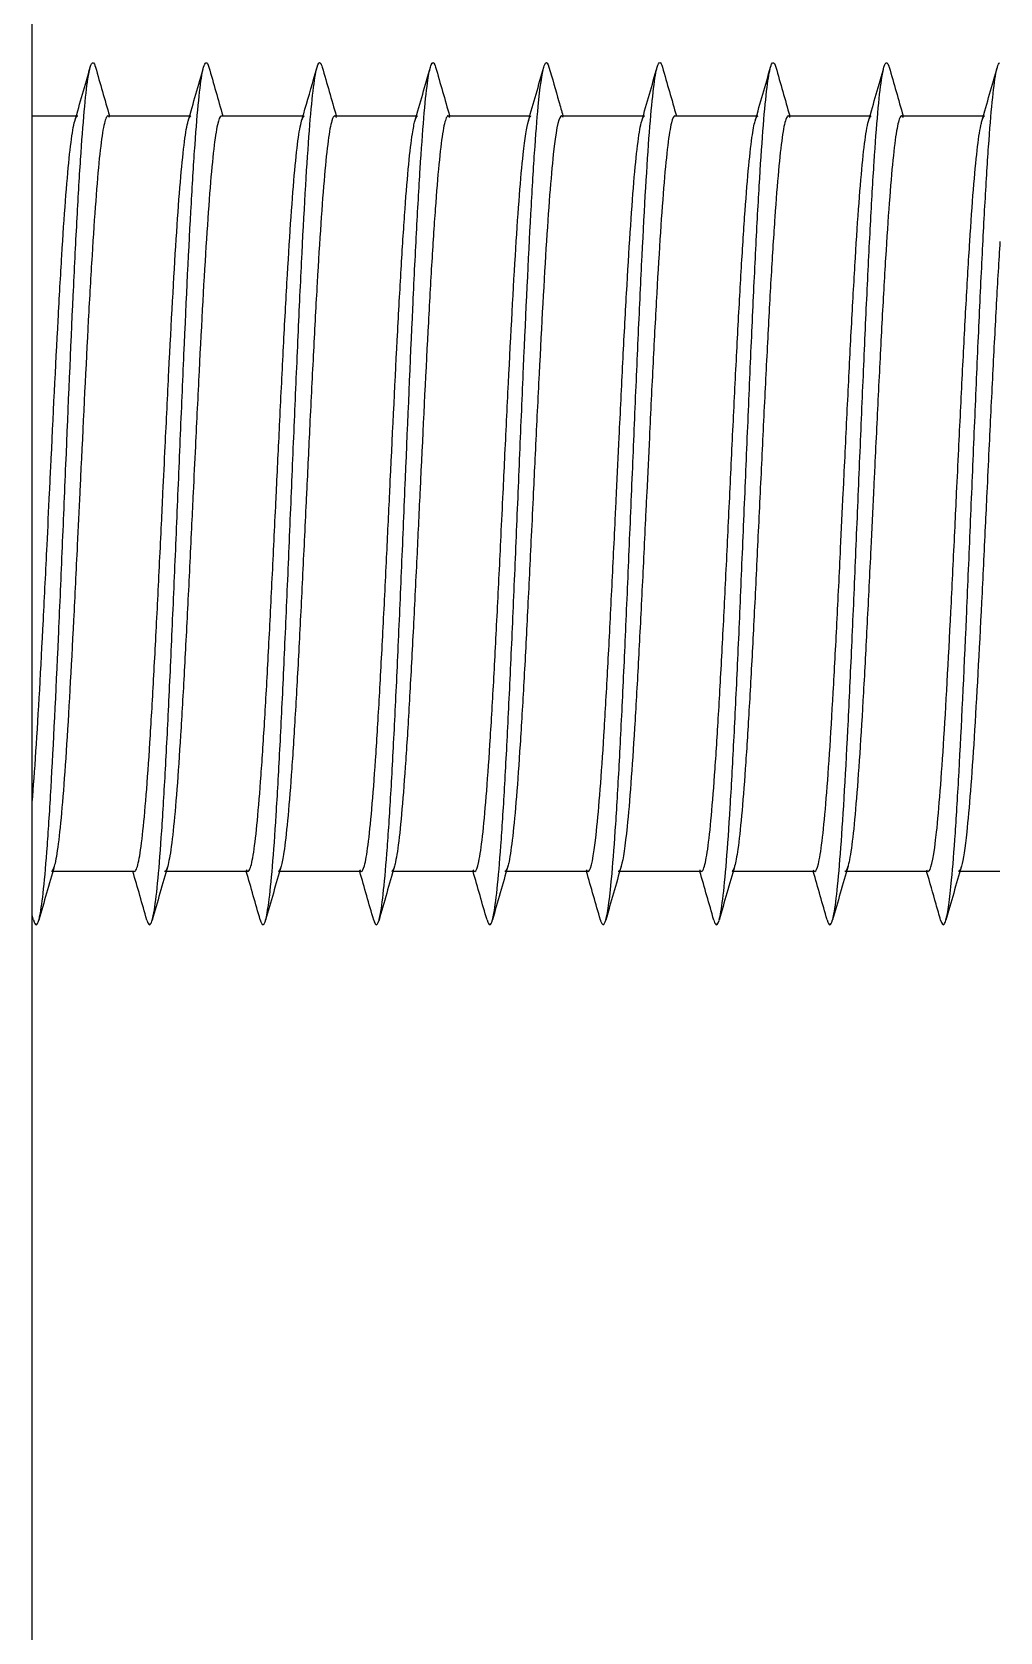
# Model space of a CAD drawing. Header units: millimetres. Extents: x 181 to 381, y 0 to 208.
# Drawn here: x 205.055 to 207.12, y 151.761 to 155.175 of the extents above; entities that cross this region are included whole.
import ezdxf

# ---------------------------------------------------------------- set-up
doc = ezdxf.new("R2010")
doc.units = ezdxf.units.MM
doc.layers.add('Make2D$可见线$曲线', color=7, linetype='Continuous', true_color=0x000000)

msp = doc.modelspace()

# ---------------------------------------------------------------- linework, layer by layer
at = {"layer": 'Make2D$可见线$曲线', "color": 18, "lineweight": -3, "true_color": 0x000000}
for points, degree in [([(205.0553, 151.693), (205.0553, 154.387), (205.0553, 157.0811)], 2), ([(205.1465, 154.9849), (205.1575, 155.0232), (205.1685, 155.0615), (205.1795, 155.0998)], 3), ([(205.1906, 155.0998), (205.2005, 155.0652), (205.2104, 155.0306), (205.2204, 154.996)], 3), ([(205.3883, 154.9849), (205.3993, 155.0232), (205.4103, 155.0615), (205.4213, 155.0999)], 3), ([(205.4324, 155.0998), (205.4423, 155.0654), (205.4522, 155.0308), (205.4622, 154.996)], 3), ([(205.6742, 155.0999), (205.6841, 155.0652), (205.694, 155.0306), (205.704, 154.996)], 3), ([(205.8719, 154.9849), (205.8829, 155.0232), (205.8939, 155.0615), (205.9049, 155.0998)], 3), ([(205.916, 155.0999), (205.9259, 155.0652), (205.9359, 155.0306), (205.9458, 154.996)], 3), ([(206.1138, 154.985), (206.1248, 155.0233), (206.1358, 155.0616), (206.1467, 155.0999)], 3), ([(206.3556, 154.9849), (206.3666, 155.0232), (206.3775, 155.0615), (206.3885, 155.0998)], 3), ([(206.3885, 155.0998), (206.3922, 155.1128), (206.3959, 155.1128), (206.3997, 155.0998)], 3), ([(206.3997, 155.0998), (206.4096, 155.0652), (206.4195, 155.0306), (206.4294, 154.996)], 3), ([(206.5974, 154.9849), (206.6084, 155.0232), (206.6194, 155.0615), (206.6303, 155.0998)], 3), ([(206.6415, 155.0999), (206.6514, 155.0652), (206.6613, 155.0306), (206.6712, 154.996)], 3), ([(206.8392, 154.9849), (206.8502, 155.0232), (206.8612, 155.0615), (206.8722, 155.0998)], 3), ([(206.8833, 155.0998), (206.8932, 155.0652), (206.9031, 155.0306), (206.9131, 154.996)], 3), ([(207.081, 154.9849), (207.092, 155.0232), (207.103, 155.0615), (207.114, 155.0998)], 3), ([(207.114, 155.0998), (207.1155, 155.1053), (207.1171, 155.1085), (207.1187, 155.1094)], 3), ([(205.0554, 154.996), (205.1041, 154.996), (205.1528, 154.996)], 2), ([(205.2172, 154.996), (205.3045, 154.996), (205.3918, 154.996)], 2), ([(205.2208, 154.9925), (205.2196, 154.9948), (205.2184, 154.9959), (205.2173, 154.996)], 3), ([(205.3883, 154.9849), (205.3902, 154.9917), (205.3922, 154.9953), (205.3941, 154.9959)], 3), ([(205.459, 154.996), (205.5473, 154.996), (205.6356, 154.996)], 2), ([(205.6303, 154.9855), (205.6324, 154.9925), (205.6344, 154.996), (205.6365, 154.996)], 3), ([(205.7008, 154.996), (205.788, 154.996), (205.8751, 154.996)], 2), ([(205.9426, 154.996), (206.0298, 154.996), (206.1171, 154.996)], 2), ([(205.9462, 154.9925), (205.945, 154.9948), (205.9439, 154.9959), (205.9427, 154.996)], 3), ([(206.188, 154.9925), (206.1869, 154.9948), (206.1857, 154.9959), (206.1845, 154.996)], 3), ([(206.1845, 154.996), (206.2729, 154.996), (206.3613, 154.996)], 2), ([(206.3556, 154.9849), (206.3577, 154.9923), (206.3598, 154.996), (206.3619, 154.996)], 3), ([(206.4263, 154.996), (206.5145, 154.996), (206.6028, 154.996)], 2), ([(206.6681, 154.996), (206.7552, 154.996), (206.8424, 154.996)], 2), ([(206.9099, 154.996), (206.9981, 154.996), (207.0863, 154.996)], 2), ([(206.9135, 154.9925), (206.9123, 154.9947), (206.9111, 154.9959), (206.91, 154.996)], 3), ([(207.081, 154.9849), (207.0828, 154.9913), (207.0847, 154.9949), (207.0865, 154.9958)], 3), ([(205.1028, 153.3952), (205.0918, 153.3569), (205.0808, 153.3186), (205.0698, 153.2803)], 3), ([(205.2737, 153.3839), (205.1853, 153.3839), (205.0969, 153.3839)], 2), ([(205.1027, 153.3948), (205.1008, 153.3886), (205.099, 153.3851), (205.0972, 153.3841)], 3), ([(205.3002, 153.2803), (205.2903, 153.315), (205.2803, 153.3496), (205.2704, 153.3842)], 3), ([(205.3446, 153.3953), (205.3336, 153.357), (205.3226, 153.3187), (205.3116, 153.2803)], 3), ([(205.5156, 153.3839), (205.4268, 153.3839), (205.3381, 153.3839)], 2), ([(205.542, 153.2804), (205.5321, 153.3149), (205.5222, 153.3494), (205.5123, 153.3839)], 3), ([(205.5864, 153.3953), (205.5754, 153.357), (205.5644, 153.3187), (205.5535, 153.2803)], 3), ([(205.7574, 153.3839), (205.6692, 153.3839), (205.581, 153.3839)], 2), ([(205.7839, 153.2803), (205.774, 153.3148), (205.7641, 153.3494), (205.7541, 153.3839)], 3), ([(205.8282, 153.3952), (205.8171, 153.3563), (205.8061, 153.318), (205.7953, 153.2802)], 3), ([(205.8282, 153.3952), (205.8261, 153.3878), (205.824, 153.384), (205.8218, 153.3839)], 3), ([(205.9992, 153.3839), (205.9121, 153.3839), (205.825, 153.3839)], 2), ([(205.9955, 153.3875), (205.9967, 153.3851), (205.998, 153.3839), (205.9992, 153.3839)], 3), ([(206.0256, 153.2804), (206.0156, 153.3152), (206.0058, 153.3497), (205.9959, 153.3839)], 3), ([(206.0701, 153.3954), (206.0591, 153.3571), (206.0481, 153.3188), (206.0371, 153.2804)], 3), ([(206.241, 153.3839), (206.1523, 153.3839), (206.0635, 153.3839)], 2), ([(206.0699, 153.3947), (206.0678, 153.3876), (206.0657, 153.384), (206.0636, 153.3839)], 3), ([(206.2374, 153.3875), (206.2386, 153.3851), (206.2398, 153.3839), (206.241, 153.3839)], 3), ([(206.2675, 153.2803), (206.2576, 153.3149), (206.2477, 153.3494), (206.2378, 153.3839)], 3), ([(206.3118, 153.3951), (206.3008, 153.3569), (206.2899, 153.3185), (206.2789, 153.2802)], 3), ([(206.4828, 153.3839), (206.3941, 153.3839), (206.3054, 153.3839)], 2), ([(206.5093, 153.2802), (206.4994, 153.3148), (206.4895, 153.3494), (206.4796, 153.3839)], 3), ([(206.5537, 153.3953), (206.5427, 153.357), (206.5317, 153.3186), (206.5207, 153.2803)], 3), ([(206.7246, 153.3839), (206.6364, 153.3839), (206.5482, 153.3839)], 2), ([(206.721, 153.3875), (206.7222, 153.3851), (206.7234, 153.3839), (206.7246, 153.3839)], 3), ([(206.7511, 153.2804), (206.7412, 153.3149), (206.7313, 153.3494), (206.7214, 153.3839)], 3), ([(206.7955, 153.3953), (206.7845, 153.357), (206.7735, 153.3187), (206.7626, 153.2804)], 3), ([(206.9664, 153.3839), (206.8777, 153.3839), (206.789, 153.3839)], 2), ([(206.7954, 153.3948), (206.7933, 153.3877), (206.7912, 153.384), (206.7891, 153.3839)], 3), ([(206.9628, 153.3875), (206.964, 153.3851), (206.9652, 153.3839), (206.9664, 153.3839)], 3), ([(207.0374, 153.3954), (207.0263, 153.357), (207.0153, 153.3187), (207.0043, 153.2802)], 3), ([(207.1196, 153.3839), (207.0752, 153.3839), (207.0308, 153.3839)], 2), ([(205.0584, 153.2804), (205.0573, 153.284), (205.0563, 153.2876), (205.0553, 153.2913)], 3), ([(206.0256, 153.2804), (206.0295, 153.267), (206.0333, 153.2671), (206.0371, 153.2804)], 3), ([(206.7511, 153.2804), (206.7549, 153.267), (206.7587, 153.267), (206.7626, 153.2804)], 3)]:
    msp.add_open_spline(points, degree=degree, dxfattribs=at)
for points, knots in [([(205.0698, 153.2803), (205.0706, 153.283), (205.074, 153.2972), (205.08, 153.3411), (205.088, 153.4341), (205.0985, 153.5999), (205.1091, 153.819), (205.1196, 154.0635), (205.1301, 154.3161), (205.1405, 154.5623), (205.151, 154.7734), (205.1588, 154.9072), (205.1667, 155.0114), (205.1735, 155.0725), (205.1778, 155.094), (205.1795, 155.0998)], [39.459895, 39.459895, 39.459895, 39.459895, 39.519146, 39.723908, 39.928669, 40.133432, 40.542958, 40.747719, 40.952481, 41.362007, 41.566769, 41.771531, 41.976293, 42.181057, 42.31158, 42.31158, 42.31158, 42.31158]), ([(205.1795, 155.0998), (205.1804, 155.1031), (205.184, 155.1124), (205.1877, 155.1096), (205.1904, 155.1004), (205.1906, 155.0998)], [42.3115798, 42.3115798, 42.3115798, 42.3115798, 42.3858195, 42.5905812, 42.6027796, 42.6027796, 42.6027796, 42.6027796]), ([(205.3116, 153.2803), (205.3132, 153.2856), (205.3173, 153.3057), (205.3241, 153.3636), (205.332, 153.4659), (205.3399, 153.5982), (205.3478, 153.7555), (205.3557, 153.9308), (205.3636, 154.1162), (205.3715, 154.3054), (205.382, 154.5515), (205.3924, 154.7716), (205.4029, 154.9397), (205.4107, 155.0344), (205.4168, 155.0812), (205.4203, 155.0966), (205.4213, 155.0999)], [45.750182, 45.750182, 45.750182, 45.750182, 45.86678, 46.071543, 46.276305, 46.481066, 46.685829, 46.890592, 47.095355, 47.300117, 47.504878, 47.914405, 48.119167, 48.323928, 48.528691, 48.60163, 48.60163, 48.60163, 48.60163]), ([(205.4213, 155.0999), (205.4229, 155.1057), (205.4266, 155.1128), (205.4304, 155.1069), (205.4324, 155.0998)], [48.6016302, 48.6016302, 48.6016302, 48.6016302, 48.7334539, 48.8934515, 48.8934515, 48.8934515, 48.8934515]), ([(205.5535, 153.2803), (205.5557, 153.2882), (205.5606, 153.3152), (205.5681, 153.3891), (205.576, 153.5), (205.5839, 153.64), (205.5918, 153.8028), (205.5997, 153.982), (205.6076, 154.1697), (205.6155, 154.3576), (205.6233, 154.5393), (205.6338, 154.7623), (205.6442, 154.9411), (205.6547, 155.0548), (205.6601, 155.0888), (205.6629, 155.0991), (205.6631, 155.0998)], [52.040698, 52.040698, 52.040698, 52.040698, 52.214414, 52.419177, 52.62394, 52.828702, 53.033464, 53.238226, 53.44299, 53.647752, 53.852514, 54.057276, 54.466802, 54.671564, 54.876325, 54.891683, 54.891683, 54.891683, 54.891683]), ([(205.6301, 154.9849), (205.6325, 154.9933), (205.6349, 155.0017), (205.6374, 155.0101), (205.6455, 155.0384), (205.6541, 155.0683), (205.6631, 155.0998)], [0.1207672, 0.1207672, 0.1207672, 0.1207672, 0.1462755, 0.1462755, 0.1462755, 0.2395705, 0.2395705, 0.2395705, 0.2395705]), ([(205.6631, 155.0998), (205.6655, 155.1082), (205.6692, 155.1128), (205.6729, 155.1044), (205.6742, 155.0999)], [54.8916827, 54.8916827, 54.8916827, 54.8916827, 55.0810877, 55.1834694, 55.1834694, 55.1834694, 55.1834694]), ([(205.7953, 153.2802), (205.7956, 153.2815), (205.7986, 153.2928), (205.8042, 153.3295), (205.8121, 153.4168), (205.8201, 153.5368), (205.828, 153.6834), (205.8359, 153.8516), (205.8438, 154.0337), (205.8543, 154.2854), (205.8647, 154.5344), (205.8752, 154.7492), (205.8857, 154.9341), (205.8955, 155.0531), (205.9028, 155.0926), (205.9049, 155.0998)], [58.330433, 58.330433, 58.330433, 58.330433, 58.357288, 58.562049, 58.766811, 58.971574, 59.176337, 59.381099, 59.585861, 59.790623, 60.200149, 60.404911, 60.609673, 61.019199, 61.182049, 61.182049, 61.182049, 61.182049]), ([(205.9049, 155.0998), (205.9054, 155.1017), (205.9086, 155.1111), (205.9123, 155.1113), (205.9154, 155.1019), (205.916, 155.0999)], [61.1820492, 61.1820492, 61.1820492, 61.1820492, 61.2239612, 61.4287227, 61.4735242, 61.4735242, 61.4735242, 61.4735242]), ([(206.0371, 153.2804), (206.0382, 153.2842), (206.0419, 153.3008), (206.0483, 153.3504), (206.0562, 153.4475), (206.0641, 153.5751), (206.072, 153.729), (206.0799, 153.9013), (206.0878, 154.0862), (206.0956, 154.2753), (206.1061, 154.5229), (206.1166, 154.7475), (206.127, 154.9212), (206.1362, 155.039), (206.1428, 155.0861), (206.1467, 155.0999)], [64.621842, 64.621842, 64.621842, 64.621842, 64.704922, 64.909685, 65.114446, 65.319208, 65.523971, 65.728735, 65.933497, 66.138258, 66.343021, 66.752547, 66.957308, 67.16207, 67.472886, 67.472886, 67.472886, 67.472886]), ([(206.1467, 155.0999), (206.148, 155.1043), (206.1517, 155.1129), (206.1554, 155.1084), (206.1578, 155.0998)], [67.4728856, 67.4728856, 67.4728856, 67.4728856, 67.5715963, 67.7639447, 67.7639447, 67.7639447, 67.7639447]), ([(206.1578, 155.0998), (206.1648, 155.0757), (206.1718, 155.0512), (206.1789, 155.0263), (206.1818, 155.0163), (206.1847, 155.0063), (206.1875, 154.9963)], [0, 0, 0, 0, 0.0765056, 0.0765056, 0.0765056, 0.1079249, 0.1079249, 0.1079249, 0.1079249]), ([(206.2789, 153.2802), (206.2834, 153.2958), (206.2905, 153.3497), (206.3002, 153.4802), (206.3081, 153.616), (206.316, 153.7753), (206.3239, 153.9526), (206.3318, 154.1389), (206.3397, 154.3279), (206.3475, 154.511), (206.358, 154.7376), (206.3684, 154.9227), (206.3789, 155.0433), (206.3847, 155.0846), (206.3879, 155.0977), (206.3885, 155.0998)], [70.910631, 70.910631, 70.910631, 70.910631, 71.25732, 71.462082, 71.666844, 71.871606, 72.076369, 72.281132, 72.485894, 72.690655, 72.895418, 73.304944, 73.509705, 73.714467, 73.762297, 73.762297, 73.762297, 73.762297]), ([(206.5207, 153.2803), (206.5233, 153.2893), (206.5311, 153.3348), (206.5416, 153.4679), (206.5521, 153.6584), (206.5601, 153.8237), (206.5679, 154.0038), (206.5758, 154.1923), (206.5837, 154.3799), (206.5915, 154.5602), (206.5994, 154.7249), (206.6098, 154.915), (206.6202, 155.0464), (206.6278, 155.0911), (206.6303, 155.0998)], [77.201657, 77.201657, 77.201657, 77.201657, 77.400191, 77.809717, 78.014479, 78.219241, 78.424003, 78.628766, 78.833529, 79.038291, 79.243053, 79.447815, 79.857341, 80.052914, 80.052914, 80.052914, 80.052914]), ([(206.6303, 155.0998), (206.6304, 155.1002), (206.6332, 155.1094), (206.6369, 155.1126), (206.6405, 155.1033), (206.6415, 155.0999)], [80.0529145, 80.0529145, 80.0529145, 80.0529145, 80.0621027, 80.2668645, 80.3440886, 80.3440886, 80.3440886, 80.3440886]), ([(206.7626, 153.2804), (206.7632, 153.2827), (206.7665, 153.2961), (206.7724, 153.3382), (206.783, 153.4601), (206.7936, 153.6462), (206.8041, 153.8727), (206.812, 154.0563), (206.8198, 154.2449), (206.8277, 154.4319), (206.8355, 154.608), (206.8434, 154.7673), (206.8512, 154.9023), (206.8591, 155.0078), (206.866, 155.0713), (206.8704, 155.0937), (206.8722, 155.0998)], [83.492538, 83.492538, 83.492538, 83.492538, 83.543065, 83.747826, 83.952588, 84.362114, 84.566877, 84.771638, 84.9764, 85.181163, 85.385926, 85.590688, 85.79545, 86.000212, 86.204976, 86.343467, 86.343467, 86.343467, 86.343467]), ([(206.8722, 155.0998), (206.873, 155.1028), (206.8764, 155.1121), (206.8802, 155.1101), (206.883, 155.1007), (206.8833, 155.0998)], [86.3434673, 86.3434673, 86.3434673, 86.3434673, 86.4097383, 86.6144999, 86.6352423, 86.6352423, 86.6352423, 86.6352423]), ([(207.0043, 153.2802), (207.0084, 153.2944), (207.0151, 153.3424), (207.0244, 153.4613), (207.0349, 153.6361), (207.0455, 153.8615), (207.056, 154.1087), (207.0639, 154.298), (207.0717, 154.4823), (207.0796, 154.655), (207.0874, 154.8076), (207.0952, 154.935), (207.103, 155.0312), (207.1093, 155.08), (207.1129, 155.0962), (207.114, 155.0998)], [89.781508, 89.781508, 89.781508, 89.781508, 90.095462, 90.300224, 90.504985, 90.914511, 91.119274, 91.324035, 91.528797, 91.73356, 91.938324, 92.143086, 92.347847, 92.55261, 92.633416, 92.633416, 92.633416, 92.633416]), ([(205.0553, 153.5258), (205.0554, 153.5278), (205.0556, 153.5299), (205.0558, 153.532), (205.0584, 153.5638), (205.061, 153.6001), (205.0637, 153.6404), (205.069, 153.7211), (205.0742, 153.8163), (205.0795, 153.9203), (205.0821, 153.9721), (205.0847, 154.0256), (205.0874, 154.08), (205.0892, 154.1171), (205.0909, 154.1545), (205.0927, 154.1919), (205.0936, 154.2095), (205.0944, 154.2271), (205.0952, 154.2447), (205.1005, 154.3547), (205.1057, 154.4621), (205.111, 154.56), (205.1136, 154.6089), (205.1162, 154.6551), (205.1188, 154.6978), (205.1214, 154.7405), (205.124, 154.7795), (205.1266, 154.8143), (205.1293, 154.8491), (205.1319, 154.8794), (205.1345, 154.9048), (205.1371, 154.9302), (205.1397, 154.9505), (205.1423, 154.9655), (205.1437, 154.9736), (205.1451, 154.98), (205.1465, 154.9849)], [3.756249, 3.756249, 3.756249, 3.756249, 3.769832, 3.769832, 3.769832, 3.975069, 3.975069, 3.975069, 4.387534, 4.387534, 4.387534, 4.592452, 4.592452, 4.592452, 4.731925, 4.731925, 4.731925, 4.797589, 4.797589, 4.797589, 5.209932, 5.209932, 5.209932, 5.415106, 5.415106, 5.415106, 5.620113, 5.620113, 5.620113, 5.825303, 5.825303, 5.825303, 6.030122, 6.030122, 6.030122, 6.140461, 6.140461, 6.140461, 6.140461]), ([(205.2172, 154.996), (205.2163, 154.996), (205.2154, 154.9953), (205.2145, 154.9939), (205.2119, 154.99), (205.2093, 154.9805), (205.2066, 154.9655), (205.204, 154.9505), (205.2014, 154.9302), (205.1988, 154.9048), (205.1962, 154.8794), (205.1936, 154.8491), (205.191, 154.8143), (205.1884, 154.7795), (205.1858, 154.7405), (205.1832, 154.6978), (205.1805, 154.6551), (205.1779, 154.6089), (205.1753, 154.56), (205.1701, 154.4621), (205.1649, 154.3547), (205.1596, 154.2447), (205.1588, 154.2271), (205.1579, 154.2095), (205.1571, 154.1919), (205.1553, 154.1545), (205.1535, 154.1171), (205.1517, 154.08), (205.1491, 154.0256), (205.1465, 153.9721), (205.1438, 153.9203), (205.1386, 153.8163), (205.1333, 153.7211), (205.1281, 153.6404), (205.1254, 153.6001), (205.1228, 153.5638), (205.1201, 153.532), (205.1175, 153.5002), (205.1149, 153.4731), (205.1122, 153.4511), (205.1096, 153.4291), (205.1069, 153.4124), (205.1043, 153.4011), (205.1038, 153.3989), (205.1033, 153.397), (205.1028, 153.3952)], [0.002432, 0.002432, 0.002432, 0.002432, 0.073811, 0.073811, 0.073811, 0.279051, 0.279051, 0.279051, 0.48387, 0.48387, 0.48387, 0.689061, 0.689061, 0.689061, 0.894068, 0.894068, 0.894068, 1.099241, 1.099241, 1.099241, 1.511584, 1.511584, 1.511584, 1.577249, 1.577249, 1.577249, 1.716722, 1.716722, 1.716722, 1.921639, 1.921639, 1.921639, 2.334103, 2.334103, 2.334103, 2.539342, 2.539342, 2.539342, 2.744517, 2.744517, 2.744517, 2.949672, 2.949672, 2.949672, 2.988633, 2.988633, 2.988633, 2.988633]), ([(205.1465, 154.9849), (205.1477, 154.9891), (205.1489, 154.9921), (205.1501, 154.9939), (205.151, 154.9953), (205.1519, 154.996), (205.1528, 154.996)], [6.1404608, 6.1404608, 6.1404608, 6.1404608, 6.2353629, 6.2353629, 6.2353629, 6.3067418, 6.3067418, 6.3067418, 6.3067418]), ([(205.2738, 153.3839), (205.2746, 153.3839), (205.2753, 153.3844), (205.276, 153.3853), (205.2787, 153.3886), (205.2813, 153.3975), (205.284, 153.4119), (205.2866, 153.4262), (205.2892, 153.446), (205.2919, 153.4708), (205.2945, 153.4956), (205.2972, 153.5254), (205.2998, 153.5597), (205.3024, 153.594), (205.3051, 153.6326), (205.3077, 153.6749), (205.3104, 153.7173), (205.313, 153.7632), (205.3156, 153.8118), (205.3183, 153.8604), (205.3209, 153.9115), (205.3235, 153.9643), (205.3261, 154.017), (205.3288, 154.0711), (205.3314, 154.1259), (205.3324, 154.1478), (205.3335, 154.1699), (205.3345, 154.1919), (205.3361, 154.2248), (205.3377, 154.2578), (205.3393, 154.2905), (205.3419, 154.3451), (205.3445, 154.3989), (205.3471, 154.451), (205.3524, 154.5553), (205.3576, 154.6512), (205.3628, 154.7328), (205.3654, 154.7734), (205.368, 154.8102), (205.3707, 154.8425), (205.3733, 154.8748), (205.3759, 154.9024), (205.3785, 154.925), (205.3811, 154.9475), (205.3837, 154.9649), (205.3863, 154.9768), (205.387, 154.9799), (205.3876, 154.9826), (205.3883, 154.9849)], [3.154673, 3.154673, 3.154673, 3.154673, 3.211827, 3.211827, 3.211827, 3.417136, 3.417136, 3.417136, 3.622048, 3.622048, 3.622048, 3.827203, 3.827203, 3.827203, 4.032378, 4.032378, 4.032378, 4.23775, 4.23775, 4.23775, 4.442914, 4.442914, 4.442914, 4.647656, 4.647656, 4.647656, 4.729784, 4.729784, 4.729784, 4.852597, 4.852597, 4.852597, 5.057982, 5.057982, 5.057982, 5.470312, 5.470312, 5.470312, 5.675485, 5.675485, 5.675485, 5.880492, 5.880492, 5.880492, 6.085682, 6.085682, 6.085682, 6.138332, 6.138332, 6.138332, 6.138332]), ([(205.4585, 154.9959), (205.4559, 154.9951), (205.4533, 154.9887), (205.4507, 154.9768), (205.448, 154.9649), (205.4454, 154.9475), (205.4428, 154.925), (205.4402, 154.9024), (205.4376, 154.8748), (205.435, 154.8425), (205.4324, 154.8102), (205.4298, 154.7734), (205.4272, 154.7328), (205.4219, 154.6512), (205.4167, 154.5553), (205.4115, 154.451), (205.4089, 154.3989), (205.4062, 154.3451), (205.4036, 154.2905), (205.402, 154.2578), (205.4005, 154.2248), (205.3989, 154.1919), (205.3978, 154.1699), (205.3968, 154.1478), (205.3957, 154.1259), (205.3931, 154.0711), (205.3905, 154.017), (205.3879, 153.9643), (205.3852, 153.9115), (205.3826, 153.8604), (205.38, 153.8118), (205.3773, 153.7632), (205.3747, 153.7173), (205.3721, 153.6749), (205.3694, 153.6326), (205.3668, 153.594), (205.3642, 153.5597), (205.3615, 153.5254), (205.3589, 153.4956), (205.3562, 153.4708), (205.3536, 153.446), (205.351, 153.4262), (205.3483, 153.4119), (205.3471, 153.4051), (205.3458, 153.3996), (205.3446, 153.3953)], [0.01658, 0.01658, 0.01658, 0.01658, 0.221399, 0.221399, 0.221399, 0.42659, 0.42659, 0.42659, 0.631597, 0.631597, 0.631597, 0.836769, 0.836769, 0.836769, 1.249099, 1.249099, 1.249099, 1.454485, 1.454485, 1.454485, 1.577298, 1.577298, 1.577298, 1.659426, 1.659426, 1.659426, 1.864168, 1.864168, 1.864168, 2.069332, 2.069332, 2.069332, 2.274704, 2.274704, 2.274704, 2.479879, 2.479879, 2.479879, 2.685034, 2.685034, 2.685034, 2.889946, 2.889946, 2.889946, 2.986367, 2.986367, 2.986367, 2.986367]), ([(205.5157, 153.3839), (205.5171, 153.384), (205.5186, 153.3858), (205.5201, 153.3894), (205.5227, 153.3958), (205.5254, 153.4078), (205.528, 153.4251), (205.5306, 153.4425), (205.5333, 153.4652), (205.5359, 153.4929), (205.5386, 153.5205), (205.5412, 153.5528), (205.5438, 153.5895), (205.5465, 153.6262), (205.5491, 153.667), (205.5517, 153.7112), (205.5544, 153.7555), (205.557, 153.803), (205.5596, 153.853), (205.5623, 153.903), (205.5649, 153.9553), (205.5675, 154.0089), (205.5702, 154.0625), (205.5728, 154.1173), (205.5754, 154.1723), (205.5757, 154.1788), (205.576, 154.1854), (205.5763, 154.1919), (205.5787, 154.2402), (205.581, 154.2885), (205.5833, 154.336), (205.5859, 154.3901), (205.5885, 154.4431), (205.5911, 154.494), (205.5937, 154.545), (205.5964, 154.5938), (205.599, 154.6395), (205.6042, 154.731), (205.6094, 154.809), (205.6146, 154.8685), (205.6173, 154.8982), (205.6199, 154.9231), (205.6225, 154.9427), (205.625, 154.9619), (205.6276, 154.976), (205.6301, 154.9849)], [3.154561, 3.154561, 3.154561, 3.154561, 3.26919, 3.26919, 3.26919, 3.474222, 3.474222, 3.474222, 3.679531, 3.679531, 3.679531, 3.884443, 3.884443, 3.884443, 4.089598, 4.089598, 4.089598, 4.294773, 4.294773, 4.294773, 4.500145, 4.500145, 4.500145, 4.705309, 4.705309, 4.705309, 4.729705, 4.729705, 4.729705, 4.909939, 4.909939, 4.909939, 5.115138, 5.115138, 5.115138, 5.320522, 5.320522, 5.320522, 5.732853, 5.732853, 5.732853, 5.938025, 5.938025, 5.938025, 6.138124, 6.138124, 6.138124, 6.138124]), ([(205.7008, 154.996), (205.6988, 154.996), (205.6967, 154.9925), (205.6947, 154.9855), (205.6921, 154.9767), (205.6894, 154.9624), (205.6868, 154.9427), (205.6842, 154.9231), (205.6816, 154.8982), (205.679, 154.8685), (205.6738, 154.809), (205.6686, 154.731), (205.6633, 154.6395), (205.6607, 154.5938), (205.6581, 154.545), (205.6555, 154.494), (205.6529, 154.4431), (205.6502, 154.3901), (205.6476, 154.336), (205.6453, 154.2885), (205.643, 154.2402), (205.6407, 154.1919), (205.6404, 154.1854), (205.6401, 154.1788), (205.6398, 154.1723), (205.6371, 154.1173), (205.6345, 154.0625), (205.6319, 154.0089), (205.6293, 153.9553), (205.6266, 153.903), (205.624, 153.853), (205.6214, 153.803), (205.6187, 153.7555), (205.6161, 153.7112), (205.6135, 153.667), (205.6108, 153.6262), (205.6082, 153.5895), (205.6056, 153.5528), (205.6029, 153.5205), (205.6003, 153.4929), (205.5976, 153.4652), (205.595, 153.4425), (205.5924, 153.4251), (205.5904, 153.4121), (205.5884, 153.4021), (205.5864, 153.3953)], [0.002433, 0.002433, 0.002433, 0.002433, 0.163963, 0.163963, 0.163963, 0.36897, 0.36897, 0.36897, 0.574142, 0.574142, 0.574142, 0.986472, 0.986472, 0.986472, 1.191858, 1.191858, 1.191858, 1.397056, 1.397056, 1.397056, 1.57729, 1.57729, 1.57729, 1.601686, 1.601686, 1.601686, 1.80685, 1.80685, 1.80685, 2.012222, 2.012222, 2.012222, 2.217397, 2.217397, 2.217397, 2.422552, 2.422552, 2.422552, 2.627464, 2.627464, 2.627464, 2.832773, 2.832773, 2.832773, 2.986389, 2.986389, 2.986389, 2.986389]), ([(205.7044, 154.9925), (205.7038, 154.9937), (205.7031, 154.9946), (205.7025, 154.9952), (205.702, 154.9957), (205.7014, 154.996), (205.7009, 154.996)], [6.21803427, 6.21803427, 6.21803427, 6.21803427, 6.26804965, 6.26804965, 6.26804965, 6.30910587, 6.30910587, 6.30910587, 6.30910587]), ([(205.7575, 153.3839), (205.7597, 153.384), (205.7619, 153.3881), (205.7641, 153.3961), (205.7668, 153.4056), (205.7694, 153.4207), (205.772, 153.441), (205.7747, 153.4613), (205.7773, 153.4868), (205.7799, 153.5171), (205.7826, 153.5474), (205.7852, 153.5823), (205.7879, 153.6214), (205.7905, 153.6603), (205.7931, 153.7031), (205.7958, 153.7491), (205.7984, 153.7952), (205.801, 153.8442), (205.8037, 153.8954), (205.8063, 153.9466), (205.8089, 153.9997), (205.8115, 154.054), (205.8137, 154.0995), (205.8159, 154.1457), (205.8182, 154.1919), (205.8186, 154.2007), (205.819, 154.2095), (205.8194, 154.2183), (205.8247, 154.3285), (205.8299, 154.4368), (205.8351, 154.5364), (205.8377, 154.586), (205.8404, 154.6331), (205.843, 154.6769), (205.8456, 154.7208), (205.8482, 154.7611), (205.8508, 154.7973), (205.8561, 154.8698), (205.8613, 154.9245), (205.8665, 154.958), (205.8683, 154.9696), (205.8701, 154.9786), (205.8719, 154.9849)], [3.154542, 3.154542, 3.154542, 3.154542, 3.326593, 3.326593, 3.326593, 3.531775, 3.531775, 3.531775, 3.736806, 3.736806, 3.736806, 3.942116, 3.942116, 3.942116, 4.147028, 4.147028, 4.147028, 4.352182, 4.352182, 4.352182, 4.557358, 4.557358, 4.557358, 4.729688, 4.729688, 4.729688, 4.762451, 4.762451, 4.762451, 5.174916, 5.174916, 5.174916, 5.379834, 5.379834, 5.379834, 5.585205, 5.585205, 5.585205, 5.997547, 5.997547, 5.997547, 6.140318, 6.140318, 6.140318, 6.140318]), ([(205.9426, 154.996), (205.9413, 154.996), (205.94, 154.9945), (205.9387, 154.9917), (205.9361, 154.986), (205.9335, 154.9747), (205.9308, 154.958), (205.9256, 154.9245), (205.9204, 154.8698), (205.9152, 154.7973), (205.9126, 154.7611), (205.91, 154.7208), (205.9073, 154.6769), (205.9047, 154.6331), (205.9021, 154.586), (205.8995, 154.5364), (205.8942, 154.4368), (205.889, 154.3285), (205.8838, 154.2183), (205.8834, 154.2095), (205.8829, 154.2007), (205.8825, 154.1919), (205.8803, 154.1457), (205.8781, 154.0995), (205.8759, 154.054), (205.8733, 153.9997), (205.8706, 153.9466), (205.868, 153.8954), (205.8654, 153.8442), (205.8627, 153.7952), (205.8601, 153.7491), (205.8575, 153.7031), (205.8549, 153.6603), (205.8522, 153.6214), (205.8496, 153.5823), (205.8469, 153.5474), (205.8443, 153.5171), (205.8417, 153.4868), (205.839, 153.4613), (205.8364, 153.441), (205.8337, 153.4207), (205.8311, 153.4056), (205.8285, 153.3961)], [0.002432, 0.002432, 0.002432, 0.002432, 0.106384, 0.106384, 0.106384, 0.311558, 0.311558, 0.311558, 0.723901, 0.723901, 0.723901, 0.929272, 0.929272, 0.929272, 1.134189, 1.134189, 1.134189, 1.546653, 1.546653, 1.546653, 1.579417, 1.579417, 1.579417, 1.751748, 1.751748, 1.751748, 1.956923, 1.956923, 1.956923, 2.162078, 2.162078, 2.162078, 2.36699, 2.36699, 2.36699, 2.572299, 2.572299, 2.572299, 2.777331, 2.777331, 2.777331, 2.982513, 2.982513, 2.982513, 2.982513]), ([(205.8719, 154.9849), (205.8727, 154.9877), (205.8735, 154.9899), (205.8743, 154.9917), (205.8753, 154.9939), (205.8763, 154.9952), (205.8774, 154.9958)], [6.1403175, 6.1403175, 6.1403175, 6.1403175, 6.2027213, 6.2027213, 6.2027213, 6.2824624, 6.2824624, 6.2824624, 6.2824624]), ([(205.9993, 153.3839), (206.0023, 153.384), (206.0052, 153.3913), (206.0081, 153.4054), (206.0108, 153.418), (206.0134, 153.4361), (206.0161, 153.4593), (206.0187, 153.4825), (206.0213, 153.5108), (206.024, 153.5436), (206.0266, 153.5765), (206.0292, 153.6138), (206.0319, 153.6549), (206.0345, 153.6961), (206.0372, 153.7409), (206.0398, 153.7886), (206.0424, 153.8363), (206.045, 153.8866), (206.0477, 153.9388), (206.0503, 153.9911), (206.0529, 154.045), (206.0556, 154.0996), (206.057, 154.1303), (206.0585, 154.1611), (206.06, 154.1919), (206.0611, 154.216), (206.0623, 154.2402), (206.0634, 154.2642), (206.0661, 154.319), (206.0687, 154.3732), (206.0713, 154.4258), (206.0766, 154.5313), (206.0818, 154.629), (206.087, 154.713), (206.0896, 154.7548), (206.0922, 154.7928), (206.0948, 154.8265), (206.0975, 154.8603), (206.1001, 154.8895), (206.1027, 154.9138), (206.1064, 154.9482), (206.1101, 154.9721), (206.1138, 154.985)], [3.152416, 3.152416, 3.152416, 3.152416, 3.382276, 3.382276, 3.382276, 3.587208, 3.587208, 3.587208, 3.79239, 3.79239, 3.79239, 3.997422, 3.997422, 3.997422, 4.202731, 4.202731, 4.202731, 4.407643, 4.407643, 4.407643, 4.612798, 4.612798, 4.612798, 4.727701, 4.727701, 4.727701, 4.81771, 4.81771, 4.81771, 5.022947, 5.022947, 5.022947, 5.435412, 5.435412, 5.435412, 5.64033, 5.64033, 5.64033, 5.8457, 5.8457, 5.8457, 6.13826, 6.13826, 6.13826, 6.13826]), ([(206.1845, 154.996), (206.1839, 154.996), (206.1833, 154.9957), (206.1827, 154.9951), (206.1774, 154.99), (206.1723, 154.9623), (206.167, 154.9138), (206.1644, 154.8895), (206.1618, 154.8603), (206.1592, 154.8265), (206.1566, 154.7928), (206.154, 154.7548), (206.1514, 154.713), (206.1461, 154.629), (206.1409, 154.5313), (206.1357, 154.4258), (206.133, 154.3732), (206.1304, 154.319), (206.1278, 154.2642), (206.1266, 154.2402), (206.1255, 154.216), (206.1243, 154.1919), (206.1229, 154.1611), (206.1214, 154.1303), (206.1199, 154.0996), (206.1173, 154.045), (206.1147, 153.9911), (206.112, 153.9388), (206.1094, 153.8866), (206.1068, 153.8363), (206.1042, 153.7886), (206.1015, 153.7409), (206.0989, 153.6961), (206.0962, 153.6549), (206.0936, 153.6138), (206.091, 153.5765), (206.0883, 153.5436), (206.0857, 153.5108), (206.0831, 153.4825), (206.0804, 153.4593), (206.0778, 153.4361), (206.0752, 153.418), (206.0725, 153.4054), (206.0717, 153.4015), (206.0709, 153.3982), (206.0701, 153.3954)], [0.002432, 0.002432, 0.002432, 0.002432, 0.049059, 0.049059, 0.049059, 0.461402, 0.461402, 0.461402, 0.666773, 0.666773, 0.666773, 0.87169, 0.87169, 0.87169, 1.284154, 1.284154, 1.284154, 1.489393, 1.489393, 1.489393, 1.579402, 1.579402, 1.579402, 1.694305, 1.694305, 1.694305, 1.899459, 1.899459, 1.899459, 2.104371, 2.104371, 2.104371, 2.309681, 2.309681, 2.309681, 2.514712, 2.514712, 2.514712, 2.719894, 2.719894, 2.719894, 2.924825, 2.924825, 2.924825, 2.987652, 2.987652, 2.987652, 2.987652]), ([(206.1141, 154.9862), (206.1155, 154.9907), (206.1169, 154.9937), (206.1183, 154.9951), (206.1186, 154.9954), (206.1189, 154.9956), (206.1192, 154.9958)], [6.147588, 6.147588, 6.147588, 6.147588, 6.2580433, 6.2580433, 6.2580433, 6.2804494, 6.2804494, 6.2804494, 6.2804494]), ([(206.2411, 153.3839), (206.2421, 153.3839), (206.2432, 153.3849), (206.2443, 153.3867), (206.2496, 153.396), (206.2548, 153.4278), (206.2601, 153.48), (206.2627, 153.506), (206.2654, 153.5369), (206.268, 153.5722), (206.2707, 153.6076), (206.2733, 153.6471), (206.2759, 153.6903), (206.2785, 153.7335), (206.2812, 153.78), (206.2838, 153.8291), (206.2865, 153.8784), (206.2891, 153.93), (206.2917, 153.9832), (206.2943, 154.0363), (206.297, 154.0907), (206.2996, 154.1456), (206.3003, 154.161), (206.3011, 154.1765), (206.3018, 154.1919), (206.3037, 154.2314), (206.3056, 154.2709), (206.3075, 154.31), (206.3101, 154.3644), (206.3127, 154.4178), (206.3153, 154.4694), (206.3179, 154.5211), (206.3205, 154.5706), (206.3232, 154.6172), (206.3284, 154.7108), (206.3336, 154.7913), (206.3388, 154.8539), (206.3414, 154.885), (206.3441, 154.9115), (206.3467, 154.9328), (206.3493, 154.9542), (206.3519, 154.9703), (206.3545, 154.9809), (206.3548, 154.9823), (206.3552, 154.9837), (206.3556, 154.9849)], [3.152459, 3.152459, 3.152459, 3.152459, 3.234328, 3.234328, 3.234328, 3.646797, 3.646797, 3.646797, 3.851729, 3.851729, 3.851729, 4.056911, 4.056911, 4.056911, 4.261943, 4.261943, 4.261943, 4.467252, 4.467252, 4.467252, 4.672164, 4.672164, 4.672164, 4.729713, 4.729713, 4.729713, 4.877103, 4.877103, 4.877103, 5.082278, 5.082278, 5.082278, 5.287516, 5.287516, 5.287516, 5.69998, 5.69998, 5.69998, 5.904898, 5.904898, 5.904898, 6.110269, 6.110269, 6.110269, 6.137932, 6.137932, 6.137932, 6.137932]), ([(206.4263, 154.996), (206.4238, 154.996), (206.4213, 154.9909), (206.4189, 154.9809), (206.4162, 154.9703), (206.4136, 154.9542), (206.411, 154.9328), (206.4084, 154.9115), (206.4058, 154.885), (206.4032, 154.8539), (206.398, 154.7913), (206.3928, 154.7108), (206.3875, 154.6172), (206.3849, 154.5706), (206.3823, 154.5211), (206.3797, 154.4694), (206.377, 154.4178), (206.3744, 154.3644), (206.3718, 154.31), (206.3699, 154.2709), (206.368, 154.2314), (206.3661, 154.1919), (206.3654, 154.1765), (206.3647, 154.161), (206.3639, 154.1456), (206.3613, 154.0907), (206.3587, 154.0363), (206.3561, 153.9832), (206.3534, 153.93), (206.3508, 153.8784), (206.3482, 153.8291), (206.3455, 153.78), (206.3429, 153.7335), (206.3403, 153.6903), (206.3376, 153.6471), (206.335, 153.6076), (206.3324, 153.5722), (206.3297, 153.5369), (206.3271, 153.506), (206.3245, 153.48), (206.3202, 153.4383), (206.316, 153.4097), (206.3118, 153.3951)], [0.002434, 0.002434, 0.002434, 0.002434, 0.196759, 0.196759, 0.196759, 0.40213, 0.40213, 0.40213, 0.607047, 0.607047, 0.607047, 1.019512, 1.019512, 1.019512, 1.22475, 1.22475, 1.22475, 1.429925, 1.429925, 1.429925, 1.577315, 1.577315, 1.577315, 1.634864, 1.634864, 1.634864, 1.839776, 1.839776, 1.839776, 2.045085, 2.045085, 2.045085, 2.250117, 2.250117, 2.250117, 2.455299, 2.455299, 2.455299, 2.66023, 2.66023, 2.66023, 2.989097, 2.989097, 2.989097, 2.989097]), ([(206.4829, 153.3839), (206.4847, 153.384), (206.4865, 153.3867), (206.4883, 153.3919), (206.4909, 153.3997), (206.4936, 153.413), (206.4962, 153.4317), (206.5015, 153.4691), (206.5068, 153.5274), (206.512, 153.603), (206.5147, 153.6406), (206.5173, 153.6823), (206.5199, 153.7273), (206.5226, 153.7724), (206.5252, 153.8205), (206.5278, 153.8711), (206.5305, 153.9215), (206.5331, 153.9741), (206.5357, 154.028), (206.5384, 154.0819), (206.541, 154.1368), (206.5436, 154.1919), (206.5462, 154.2468), (206.5488, 154.3016), (206.5515, 154.3554), (206.5541, 154.4092), (206.5567, 154.4618), (206.5593, 154.5122), (206.5619, 154.5626), (206.5646, 154.6107), (206.5672, 154.6556), (206.5698, 154.7005), (206.5724, 154.7421), (206.575, 154.7796), (206.5803, 154.8548), (206.5854, 154.9126), (206.5907, 154.9495), (206.5929, 154.9653), (206.5951, 154.9771), (206.5974, 154.9849)], [3.154618, 3.154618, 3.154618, 3.154618, 3.29394, 3.29394, 3.29394, 3.499029, 3.499029, 3.499029, 3.911499, 3.911499, 3.911499, 4.116431, 4.116431, 4.116431, 4.321613, 4.321613, 4.321613, 4.526644, 4.526644, 4.526644, 4.731954, 4.731954, 4.731954, 4.936866, 4.936866, 4.936866, 5.14202, 5.14202, 5.14202, 5.347196, 5.347196, 5.347196, 5.552433, 5.552433, 5.552433, 5.964898, 5.964898, 5.964898, 6.14021, 6.14021, 6.14021, 6.14021]), ([(206.6681, 154.996), (206.6663, 154.996), (206.6646, 154.9935), (206.6628, 154.9885), (206.6602, 154.981), (206.6577, 154.9679), (206.655, 154.9495), (206.6498, 154.9126), (206.6446, 154.8548), (206.6394, 154.7796), (206.6368, 154.7421), (206.6341, 154.7005), (206.6315, 154.6556), (206.6289, 154.6107), (206.6263, 154.5626), (206.6237, 154.5122), (206.6211, 154.4618), (206.6184, 154.4092), (206.6158, 154.3554), (206.6132, 154.3016), (206.6106, 154.2468), (206.608, 154.1919), (206.6053, 154.1368), (206.6027, 154.0819), (206.6001, 154.028), (206.5975, 153.9741), (206.5948, 153.9215), (206.5922, 153.8711), (206.5896, 153.8205), (206.5869, 153.7724), (206.5843, 153.7273), (206.5817, 153.6823), (206.5791, 153.6406), (206.5764, 153.603), (206.5711, 153.5274), (206.5659, 153.4691), (206.5606, 153.4317), (206.5583, 153.4154), (206.556, 153.4033), (206.5537, 153.3953)], [0.002433, 0.002433, 0.002433, 0.002433, 0.139473, 0.139473, 0.139473, 0.34439, 0.34439, 0.34439, 0.756855, 0.756855, 0.756855, 0.962093, 0.962093, 0.962093, 1.167268, 1.167268, 1.167268, 1.372423, 1.372423, 1.372423, 1.577335, 1.577335, 1.577335, 1.782644, 1.782644, 1.782644, 1.987676, 1.987676, 1.987676, 2.192858, 2.192858, 2.192858, 2.397789, 2.397789, 2.397789, 2.810258, 2.810258, 2.810258, 2.988661, 2.988661, 2.988661, 2.988661]), ([(206.5974, 154.9849), (206.5977, 154.9862), (206.5981, 154.9874), (206.5985, 154.9885), (206.6002, 154.9935), (206.602, 154.996), (206.6037, 154.996)], [6.14021, 6.14021, 6.14021, 6.14021, 6.1698155, 6.1698155, 6.1698155, 6.306856, 6.306856, 6.306856, 6.306856]), ([(206.6717, 154.9925), (206.6713, 154.9931), (206.671, 154.9937), (206.6707, 154.9941), (206.6698, 154.9953), (206.669, 154.9959), (206.6682, 154.996)], [6.21597468, 6.21597468, 6.21597468, 6.21597468, 6.24136812, 6.24136812, 6.24136812, 6.30703253, 6.30703253, 6.30703253, 6.30703253]), ([(206.7247, 153.3839), (206.7273, 153.384), (206.7298, 153.3893), (206.7323, 153.3998), (206.735, 153.4106), (206.7376, 153.427), (206.7402, 153.4486), (206.7429, 153.4701), (206.7455, 153.4968), (206.7482, 153.5282), (206.7535, 153.5912), (206.7587, 153.6721), (206.764, 153.766), (206.7666, 153.8127), (206.7692, 153.8623), (206.7719, 153.9139), (206.7745, 153.9656), (206.7771, 154.0191), (206.7797, 154.0735), (206.7816, 154.1127), (206.7835, 154.1523), (206.7854, 154.1919), (206.7862, 154.2072), (206.7869, 154.2226), (206.7876, 154.2379), (206.7902, 154.2928), (206.7929, 154.3473), (206.7955, 154.4004), (206.7981, 154.4535), (206.8007, 154.5049), (206.8033, 154.5539), (206.806, 154.603), (206.8086, 154.6494), (206.8112, 154.6925), (206.8138, 154.7355), (206.8164, 154.7749), (206.819, 154.81), (206.8216, 154.8452), (206.8242, 154.8759), (206.8269, 154.9018), (206.8295, 154.9276), (206.8321, 154.9484), (206.8347, 154.9638), (206.8362, 154.9726), (206.8377, 154.9797), (206.8392, 154.9849)], [3.154608, 3.154608, 3.154608, 3.154608, 3.351628, 3.351628, 3.351628, 3.556586, 3.556586, 3.556586, 3.761675, 3.761675, 3.761675, 4.174145, 4.174145, 4.174145, 4.379077, 4.379077, 4.379077, 4.584259, 4.584259, 4.584259, 4.731922, 4.731922, 4.731922, 4.789075, 4.789075, 4.789075, 4.994385, 4.994385, 4.994385, 5.199297, 5.199297, 5.199297, 5.404451, 5.404451, 5.404451, 5.609627, 5.609627, 5.609627, 5.814999, 5.814999, 5.814999, 6.020163, 6.020163, 6.020163, 6.138258, 6.138258, 6.138258, 6.138258]), ([(206.9099, 154.996), (206.9089, 154.996), (206.9079, 154.9951), (206.9069, 154.9934), (206.9042, 154.9891), (206.9017, 154.9791), (206.899, 154.9638), (206.8964, 154.9484), (206.8938, 154.9276), (206.8912, 154.9018), (206.8886, 154.8759), (206.886, 154.8452), (206.8834, 154.81), (206.8808, 154.7749), (206.8782, 154.7355), (206.8755, 154.6925), (206.8729, 154.6494), (206.8703, 154.603), (206.8677, 154.5539), (206.8651, 154.5049), (206.8625, 154.4535), (206.8598, 154.4004), (206.8572, 154.3473), (206.8546, 154.2928), (206.852, 154.2379), (206.8512, 154.2226), (206.8505, 154.2072), (206.8498, 154.1919), (206.8479, 154.1523), (206.846, 154.1127), (206.8441, 154.0735), (206.8415, 154.0191), (206.8388, 153.9656), (206.8362, 153.9139), (206.8336, 153.8623), (206.831, 153.8127), (206.8283, 153.766), (206.823, 153.6721), (206.8178, 153.5912), (206.8125, 153.5282), (206.8099, 153.4968), (206.8072, 153.4701), (206.8046, 153.4486), (206.802, 153.427), (206.7993, 153.4106), (206.7967, 153.3998), (206.7963, 153.3982), (206.7959, 153.3967), (206.7955, 153.3953)], [0.002432, 0.002432, 0.002432, 0.002432, 0.082128, 0.082128, 0.082128, 0.28687, 0.28687, 0.28687, 0.492034, 0.492034, 0.492034, 0.697405, 0.697405, 0.697405, 0.902581, 0.902581, 0.902581, 1.107736, 1.107736, 1.107736, 1.312648, 1.312648, 1.312648, 1.517957, 1.517957, 1.517957, 1.57511, 1.57511, 1.57511, 1.722774, 1.722774, 1.722774, 1.927956, 1.927956, 1.927956, 2.132887, 2.132887, 2.132887, 2.545356, 2.545356, 2.545356, 2.750446, 2.750446, 2.750446, 2.955403, 2.955403, 2.955403, 2.98572, 2.98572, 2.98572, 2.98572]), ([(206.8392, 154.9849), (206.8403, 154.9887), (206.8414, 154.9916), (206.8425, 154.9934), (206.8432, 154.9946), (206.8439, 154.9954), (206.8446, 154.9958)], [6.1382576, 6.1382576, 6.1382576, 6.1382576, 6.2249047, 6.2249047, 6.2249047, 6.28036, 6.28036, 6.28036, 6.28036]), ([(206.9665, 153.3839), (206.9672, 153.3839), (206.9678, 153.3843), (206.9684, 153.385), (206.9737, 153.3906), (206.979, 153.4189), (206.9843, 153.4679), (206.9869, 153.4924), (206.9896, 153.5218), (206.9922, 153.5557), (206.9948, 153.5896), (206.9974, 153.6279), (207.0001, 153.6699), (207.0054, 153.7542), (207.0106, 153.8522), (207.0159, 153.9578), (207.0185, 154.0105), (207.0211, 154.0646), (207.0238, 154.1193), (207.0249, 154.1435), (207.0261, 154.1677), (207.0272, 154.1919), (207.0287, 154.2227), (207.0302, 154.2534), (207.0316, 154.2839), (207.0343, 154.3385), (207.0369, 154.3923), (207.0395, 154.4445), (207.0421, 154.4967), (207.0447, 154.547), (207.0474, 154.5947), (207.05, 154.6422), (207.0526, 154.6867), (207.0552, 154.7277), (207.0578, 154.7687), (207.0604, 154.8058), (207.063, 154.8384), (207.0656, 154.8711), (207.0682, 154.8992), (207.0709, 154.9222), (207.0735, 154.9452), (207.0761, 154.963), (207.0787, 154.9754), (207.0795, 154.979), (207.0802, 154.9822), (207.081, 154.9849)], [3.152454, 3.152454, 3.152454, 3.152454, 3.201555, 3.201555, 3.201555, 3.614118, 3.614118, 3.614118, 3.819079, 3.819079, 3.819079, 4.024168, 4.024168, 4.024168, 4.436637, 4.436637, 4.436637, 4.641569, 4.641569, 4.641569, 4.731858, 4.731858, 4.731858, 4.846488, 4.846488, 4.846488, 5.051519, 5.051519, 5.051519, 5.256829, 5.256829, 5.256829, 5.46174, 5.46174, 5.46174, 5.666895, 5.666895, 5.666895, 5.872071, 5.872071, 5.872071, 6.077443, 6.077443, 6.077443, 6.138066, 6.138066, 6.138066, 6.138066]), ([(207.1195, 154.728), (207.1169, 154.6871), (207.1143, 154.6425), (207.1117, 154.595), (207.1091, 154.5474), (207.1065, 154.4971), (207.1039, 154.4449), (207.1012, 154.3927), (207.0986, 154.339), (207.096, 154.2844), (207.0945, 154.2538), (207.0931, 154.2231), (207.0916, 154.1923), (207.0904, 154.1681), (207.0893, 154.1439), (207.0881, 154.1198), (207.0855, 154.065), (207.0829, 154.0109), (207.0803, 153.9583), (207.075, 153.8527), (207.0697, 153.7547), (207.0645, 153.6704), (207.0618, 153.6284), (207.0592, 153.5901), (207.0565, 153.5561), (207.0539, 153.5222), (207.0513, 153.4928), (207.0486, 153.4683), (207.0448, 153.4331), (207.0411, 153.4086), (207.0373, 153.3954)], [0.845262, 0.845262, 0.845262, 0.845262, 1.050174, 1.050174, 1.050174, 1.255483, 1.255483, 1.255483, 1.460515, 1.460515, 1.460515, 1.575145, 1.575145, 1.575145, 1.665433, 1.665433, 1.665433, 1.870364, 1.870364, 1.870364, 2.282833, 2.282833, 2.282833, 2.487924, 2.487924, 2.487924, 2.692883, 2.692883, 2.692883, 2.989007, 2.989007, 2.989007, 2.989007]), ([(205.3446, 153.3953), (205.3432, 153.3904), (205.3418, 153.3871), (205.3404, 153.3853), (205.3397, 153.3844), (205.3389, 153.3839), (205.3382, 153.3839)], [2.9863673, 2.9863673, 2.9863673, 2.9863673, 3.0952551, 3.0952551, 3.0952551, 3.1524082, 3.1524082, 3.1524082, 3.1524082]), ([(205.5119, 153.3875), (205.512, 153.3873), (205.5121, 153.3872), (205.5122, 153.387), (205.5133, 153.3849), (205.5144, 153.3839), (205.5156, 153.3839)], [3.05729585, 3.05729585, 3.05729585, 3.05729585, 3.06427193, 3.06427193, 3.06427193, 3.15212857, 3.15212857, 3.15212857, 3.15212857]), ([(205.5863, 153.3948), (205.5857, 153.3927), (205.5851, 153.3909), (205.5844, 153.3894), (205.5832, 153.3865), (205.582, 153.3847), (205.5809, 153.3841)], [2.9899795, 2.9899795, 2.9899795, 2.9899795, 3.037805, 3.037805, 3.037805, 3.130331, 3.130331, 3.130331, 3.130331]), ([(205.7537, 153.3875), (205.7545, 153.3859), (205.7554, 153.3848), (205.7562, 153.3843), (205.7566, 153.384), (205.757, 153.3839), (205.7574, 153.3839)], [3.05740302, 3.05740302, 3.05740302, 3.05740302, 3.12180395, 3.12180395, 3.12180395, 3.15211003, 3.15211003, 3.15211003, 3.15211003]), ([(206.3117, 153.3946), (206.3107, 153.3911), (206.3096, 153.3885), (206.3086, 153.3867), (206.3076, 153.3849), (206.3065, 153.3839), (206.3055, 153.3839)], [2.9933075, 2.9933075, 2.9933075, 2.9933075, 3.0726992, 3.0726992, 3.0726992, 3.1545681, 3.1545681, 3.1545681, 3.1545681]), ([(206.4792, 153.3875), (206.4796, 153.3867), (206.48, 153.386), (206.4804, 153.3855), (206.4812, 153.3844), (206.482, 153.3839), (206.4828, 153.3839)], [3.05761812, 3.05761812, 3.05761812, 3.05761812, 3.08921158, 3.08921158, 3.08921158, 3.15218586, 3.15218586, 3.15218586, 3.15218586]), ([(206.5537, 153.3953), (206.5533, 153.3941), (206.553, 153.393), (206.5527, 153.3919), (206.5511, 153.3875), (206.5496, 153.3849), (206.5481, 153.3841)], [2.9886612, 2.9886612, 2.9886612, 2.9886612, 3.0153487, 3.0153487, 3.0153487, 3.1326269, 3.1326269, 3.1326269, 3.1326269]), ([(206.9929, 153.2803), (206.9898, 153.2911), (206.9866, 153.3024), (206.9832, 153.3142), (206.9766, 153.3374), (206.9699, 153.3606), (206.9632, 153.3839)], [0, 0, 0, 0, 0.03527, 0.03527, 0.03527, 0.1081176, 0.1081176, 0.1081176, 0.1081176]), ([(207.0373, 153.3954), (207.0358, 153.3903), (207.0343, 153.3869), (207.0328, 153.3853), (207.0322, 153.3846), (207.0315, 153.3842), (207.0309, 153.3842)], [2.9890069, 2.9890069, 2.9890069, 2.9890069, 3.1054465, 3.1054465, 3.1054465, 3.1545473, 3.1545473, 3.1545473, 3.1545473]), ([(205.0584, 153.2804), (205.0603, 153.2736), (205.0641, 153.2669), (205.068, 153.2737), (205.0698, 153.2803)], [39.1639882, 39.1639882, 39.1639882, 39.1639882, 39.3143825, 39.4598946, 39.4598946, 39.4598946, 39.4598946]), ([(205.3003, 153.2799), (205.3029, 153.2709), (205.3067, 153.267), (205.3105, 153.2763), (205.3116, 153.2803)], [45.4572547, 45.4572547, 45.4572547, 45.4572547, 45.6620166, 45.7501821, 45.7501821, 45.7501821, 45.7501821]), ([(205.542, 153.2804), (205.5428, 153.2776), (205.5462, 153.2681), (205.55, 153.2694), (205.5531, 153.2789), (205.5535, 153.2803)], [51.7443898, 51.7443898, 51.7443898, 51.7443898, 51.8048904, 52.0096519, 52.0406981, 52.0406981, 52.0406981, 52.0406981]), ([(205.7839, 153.2803), (205.7854, 153.275), (205.7892, 153.2669), (205.793, 153.2722), (205.7953, 153.2802)], [58.0356421, 58.0356421, 58.0356421, 58.0356421, 58.1525251, 58.3304331, 58.3304331, 58.3304331, 58.3304331]), ([(206.2675, 153.2803), (206.2678, 153.2791), (206.2708, 153.2696), (206.2746, 153.2679), (206.2781, 153.2774), (206.2789, 153.2802)], [70.6154597, 70.6154597, 70.6154597, 70.6154597, 70.643032, 70.8477935, 70.9106308, 70.9106308, 70.9106308, 70.9106308]), ([(206.5093, 153.2802), (206.5104, 153.2764), (206.5141, 153.2671), (206.5178, 153.2707), (206.5205, 153.2795)], [76.9064543, 76.9064543, 76.9064543, 76.9064543, 76.9906674, 77.1954292, 77.1954292, 77.1954292, 77.1954292]), ([(206.9929, 153.2803), (206.9955, 153.2713), (206.9993, 153.2669), (207.0031, 153.2759), (207.0043, 153.2802)], [89.4866629, 89.4866629, 89.4866629, 89.4866629, 89.6859356, 89.7815076, 89.7815076, 89.7815076, 89.7815076])]:
    msp.add_open_spline(points, degree=3, knots=knots, dxfattribs=at)

doc.saveas('drawing.dxf')
